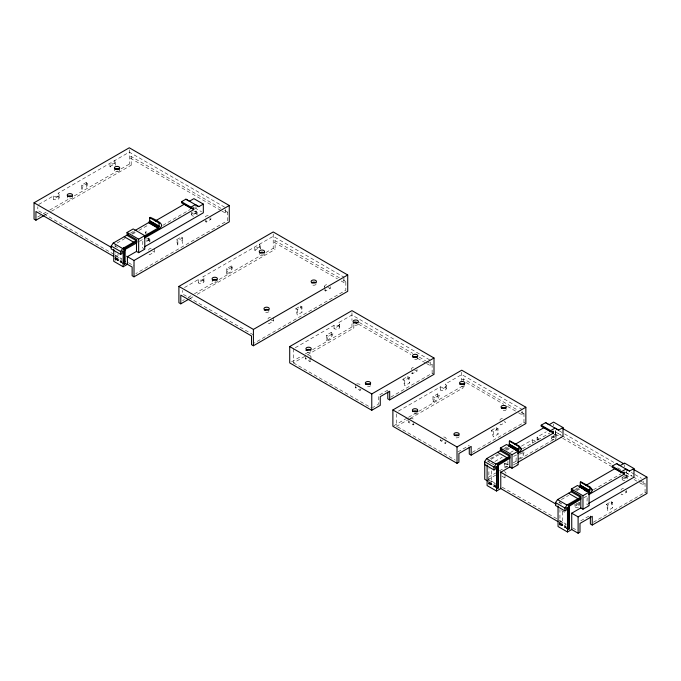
<?xml version="1.0" encoding="UTF-8"?>
<svg xmlns="http://www.w3.org/2000/svg" width="681" height="681" viewBox="0 0 681 681"><rect width="100%" height="100%" fill="white"/><g stroke="black" fill="none" stroke-linecap="round" stroke-linejoin="round"><path stroke-width="0.51" stroke-dasharray="3.4 2.55" d="M114.902 258.857L115.608 258.227L115.625 252.804M497.241 487.962L488.669 483.016L488.984 468.528M559.305 524.115L559.944 523.323L559.935 509.49M87.806 183.172L83.091 185.896L81.677 190.527L81.677 185.079L86.393 182.355L87.806 183.172L86.393 187.803L86.393 182.355M226.526 274.154L227.948 269.531L232.664 266.807L231.242 265.99L226.526 268.714L226.526 274.154L231.242 271.43L232.664 266.807M518.224 458.9L522.94 456.176L524.072 452.473M326.497 340.585L328.378 336.227L333.094 333.503L331.213 332.413L326.497 335.137L326.497 340.585L331.213 337.861L333.094 333.503M432.971 402.054L434.853 397.695L439.568 394.971L437.687 393.882L432.971 396.606L432.971 402.054L437.687 399.33L439.568 394.971M38.74 204.428L53.382 195.966A3.337 1.924 0 0 0 58.098 195.966A3.337 1.924 0 0 0 58.098 193.251L129.296 152.135L225.496 207.671M53.382 195.966L53.382 199.235L58.098 196.511L58.098 193.251M109.964 166.564L114.68 163.849L114.68 160.58A3.337 1.924 0 0 1 114.68 163.304A3.337 1.924 0 0 1 109.964 163.304L109.964 166.564A3.337 1.924 0 0 0 113.191 167.066M220.967 208.326L131.186 156.494L129.296 157.583L220.916 210.472M37.71 216.992L42.29 214.353M43.209 213.825L48.7 210.65M49.619 210.123L69.768 198.486M74.348 195.847L117.396 170.991M121.056 168.879L129.296 164.121L131.186 165.202L131.186 156.494M45.091 214.907L50.59 211.74M51.509 211.212L131.186 165.202M130.429 233.149L134.046 231.055M131.859 233.523L135.451 231.446M117.047 243.057L125.236 238.333M132.506 234.128L135.238 232.553M138.873 230.45L148.875 224.662M162.802 225.334L190.237 209.467M139.392 241.363L142.899 239.337L142.618 247.884L144.789 249.144M115.438 260.321L117.992 258.857L117.983 254.09M154.289 248.786L154.289 252.047L149.573 254.771A3.337 1.924 0 0 1 149.045 254.371M205.296 220.244A3.337 1.924 0 0 0 206.156 222.1L210.872 219.384L210.872 217.75M182.585 237.89L177.869 240.614L177.869 246.062L176.456 239.797L181.172 237.073L182.585 237.89L182.585 243.338L181.172 237.073M221.827 211.008L225.496 213.119L227.377 212.029L227.377 220.746L135.791 273.617M184.508 287.527L198.239 279.602A3.337 1.924 0 0 0 202.955 279.602A3.337 1.924 0 0 0 202.955 276.878L273.209 236.316L343.939 277.15M198.239 279.602L198.239 282.87L202.955 280.146L202.955 276.878M254.822 250.199L259.538 247.475L259.538 244.207A3.337 1.924 0 0 1 259.538 246.931A3.337 1.924 0 0 1 254.822 246.931L254.822 250.199A3.337 1.924 0 0 0 258.039 250.693M339.402 277.797L275.098 240.674L273.209 241.764L337.512 278.887M182.568 300.627L184.398 299.572M188.058 297.452L193.557 294.286M194.468 293.758L215.528 281.594M219.188 279.482L262.228 254.634M265.888 252.523L273.209 248.293L275.098 249.382L275.098 240.674M189.948 298.542L193.608 296.431M197.269 294.311L275.098 249.382M273.685 317.712L273.685 320.981L268.969 323.705A3.337 1.924 0 0 1 268.101 322.837M324.573 289.672A3.337 1.924 0 0 0 325.552 291.034L330.268 288.31L330.268 286.675M295.843 308.731L300.559 306.007L301.972 306.825L301.972 312.273L297.256 314.988L295.843 308.731L297.256 309.549L301.972 306.825M341.19 281.006L343.939 282.598L345.829 281.508L345.829 290.217L254.268 343.079M295.29 347.71L334.039 325.339A3.337 1.924 0 0 0 338.755 325.339A3.337 1.924 0 0 0 338.755 322.615L351.958 314.988L430.23 360.181M334.039 325.339L334.039 328.6L338.755 325.884L338.755 322.615M291.545 361.849L301.615 356.035M305.275 353.924L308.936 351.805M312.596 349.693L351.958 326.974L353.848 328.055L353.848 324.19M293.485 348.749L293.485 362.905L306.288 355.516M307.208 354.988L353.848 328.055M402.888 379.24L407.596 376.516L409.485 377.606L409.485 383.054L404.769 385.769L402.888 379.24L404.769 380.33L409.485 377.606M411.452 372.933A3.337 1.924 0 0 0 412.311 373.792L417.027 371.068L417.027 369.442M387.795 390.128L378.364 395.576L378.364 404.284L372.592 407.621M426.553 363.501L430.23 365.629L432.12 364.539L432.12 373.248L388.698 398.317M398.487 411.069L440.513 386.808A3.337 1.924 0 0 0 445.229 386.808A3.337 1.924 0 0 0 445.229 384.084L461.735 374.559L522.089 409.4M440.513 386.808L440.513 390.077L445.229 387.353L445.229 384.084M461.735 379.998L463.616 378.917L517.569 410.064M393.805 425.753L407.57 417.802M408.489 417.274L417.674 411.971M418.585 411.443L461.735 386.536L463.616 387.625L463.616 385.684M409.502 418.866L396.657 426.28L396.657 412.124M410.422 418.338L463.616 387.625M491.435 430.366L496.151 427.642L498.041 428.732L498.041 434.18L493.325 436.896L491.435 430.366L493.325 431.456L498.041 428.732M457.896 451.912L469.277 445.34M518.428 412.737L522.089 414.848L523.97 413.759L523.97 422.467L470.188 453.52M503.736 448.736L507.294 446.676M505.055 449.171L507.728 447.63M490.405 458.619L497.675 454.423M505.855 449.69L509.49 447.587M491.171 459.266L499.428 454.499M506.775 450.26L509.524 448.668M490.346 464.101L493.997 461.99M494.908 461.463L502.22 457.249M510.444 452.499L513.185 450.916M521.408 446.166L532.363 439.841A3.337 1.924 0 0 0 537.079 439.841A3.337 1.924 0 0 0 537.079 437.117L546.247 431.822M522.463 448.805L549.916 432.929M513.627 456.423L516.249 454.899L515.977 463.446L518.139 464.697M519.637 454.27L521.995 452.908M488.413 477.194L495.759 472.954M499.428 470.835L508.605 465.532M513.202 462.884L518.709 459.709M519.62 459.173L553.585 439.568L553.585 435.482M495.853 475.074L488.515 479.313L495.836 483.536M513.278 465.012L516.947 462.901M488.796 484.591L491.35 483.118L491.341 470.877M574.696 489.699L578.254 487.639M576.015 490.133L578.688 488.583M561.357 499.582L568.635 495.385M576.816 490.652L580.45 488.549M593.415 489.767L620.876 473.891M583.711 497.888L587.209 495.862L586.928 504.408L589.099 505.66M559.756 525.553L562.31 524.081L562.302 510.818M626.673 490.473L626.673 492.108L621.957 494.832A3.337 1.924 0 0 1 621.098 493.972M606.396 504.357L611.112 501.642L612.525 502.45L612.525 507.898L607.81 510.622L606.396 504.357L607.81 505.174L612.525 502.45M580.731 520.812L589.491 515.755M639.519 482.65L643.179 484.761L645.06 483.672L645.06 492.38L591.278 523.434M224.628 210.446L227.377 212.029M343.071 279.917L345.829 281.508M194.757 207.85L201.619 211.808M559.075 430.758L563.647 433.397M564.558 433.925L614.841 462.952M631.296 472.452L634.037 474.036M634.947 474.563L641.349 478.258M555.296 431.805L561.297 435.27M625.396 472.265L632.257 476.232L625.865 472.588M521.229 412.175L523.97 413.759M560.957 435.108L555.475 431.941L555.475 439.688M561.868 435.636L612.151 464.672M617.641 467.838L621.293 469.95M633.177 476.811L638.667 479.977M639.578 480.505L645.06 483.672M466.306 382.645L503.795 404.293M507.456 406.404L517.517 412.209M555.415 434.086L561.816 437.781M562.727 438.309L611.18 466.289M625.805 474.734L630.376 477.372M634.037 479.484L638.608 482.122M359.372 322.539L412.78 353.371M419.224 357.099L425.676 360.819M426.595 361.347L432.12 364.539M358.402 324.156L410.898 354.46M417.342 358.18L425.625 362.973M523.97 422.467L525.86 423.556M645.06 492.38L646.95 493.47M432.12 373.248L434.001 374.337M81.677 185.079L83.091 185.896M176.456 239.797L177.869 240.614M226.526 268.714L227.948 269.531M326.497 335.137L328.378 336.227M432.971 396.606L434.853 397.695M114.587 245.798L118.877 248.276M487.085 460.867L493.946 464.825M558.905 502.323L564.047 505.293M305.275 356.367L305.275 358.819L309.991 361.543A3.337 1.924 0 0 0 310.519 361.143M355.261 385.225L355.261 387.676L359.977 390.4A3.337 1.924 0 0 0 360.947 389.038M408.447 420.569L408.447 422.194L413.163 424.918A3.337 1.924 0 0 0 414.022 424.059M440.513 439.075L440.513 440.709L445.229 443.433A3.337 1.924 0 0 0 446.089 442.573M501.871 476.138L505.021 477.951A3.337 1.924 0 0 0 505.549 477.551M561.604 510.622L566.32 513.346M113.863 254.294L37.821 210.395L37.821 206.769M114.774 254.83L122.103 259.061M128.522 262.764L134.012 265.93M253.409 334.865L182.678 294.03L182.678 290.395M115.625 255.92L121.627 259.384M114.723 256.975L122.052 261.206M115.625 258.09L121.61 261.691M115.566 258.371L121.567 261.836M115.498 258.508L121.499 261.972M115.412 258.635L121.414 262.1M115.31 258.746L121.312 262.211M114.774 258.584L123.772 263.777M114.834 258.797L123.559 263.828M293.485 362.905L371.766 408.098M397.576 426.808L455.24 460.101M502.237 487.238L566.269 524.208M572.67 527.903L577.25 530.542M488.992 480.19L497.564 485.144M559.944 521.152L565.945 524.617M488.405 481.424L495.725 485.655M558.888 522.123L566.209 526.345M488.984 482.361L497.556 487.307M559.944 523.323L565.945 526.788M488.967 482.497L497.547 487.443M559.927 523.459L565.928 526.924M488.924 482.642L497.505 487.587M559.884 523.595L565.885 527.06M488.864 482.778L497.436 487.724M559.816 523.74L565.817 527.205M488.771 482.906L495.632 486.864M559.731 523.868L565.732 527.332M559.629 523.978L568.201 528.924M488.447 483.144L495.853 487.307M559.092 523.808L568.09 529.009M488.192 483.059L495.206 487.111M559.152 524.021L567.877 529.06M496.151 427.642L498.041 434.18M407.596 376.516L409.485 383.054M611.112 501.642L612.525 507.898M300.559 306.007L301.972 312.273M626.673 469.328L626.682 476.947A1.668 0.962 0 0 1 624.179 477.781A1.668 0.962 0 0 1 624.179 476.113A1.668 0.962 0 0 1 626.682 476.947M579.522 502.306L579.522 504.212A1.668 0.962 0 0 1 577.02 505.047A1.668 0.962 0 0 1 577.02 503.378A1.668 0.962 0 0 1 579.522 504.212M559.935 501.003L559.935 503.131M555.713 430.273L555.722 435.985A1.668 0.962 0 0 1 553.219 436.819A1.668 0.962 0 0 1 553.219 435.15A1.668 0.962 0 0 1 555.722 435.985M488.975 460.05L488.975 462.169M196.034 204.896L196.043 212.523A1.668 0.962 0 0 1 193.94 213.451A1.668 0.962 0 0 1 192.927 212.038M148.884 237.882L148.884 239.789A1.668 0.962 0 0 1 146.381 240.623M145.538 232.17L145.547 234.068M115.617 244.488L115.625 246.565M643.179 481.127L643.179 484.761M627.456 476.862L627.456 478.317M624.537 465.004L624.537 466.936M622.119 476.862L622.119 479.041M607.81 505.174L607.81 510.622M574.968 504.085L574.968 506.264M554.062 434.487A2.664 1.541 0 0 1 556.726 436.027L556.726 437.483M553.585 424.042L553.585 425.983M554.062 439.747A2.664 1.541 0 0 1 551.389 438.206L551.389 436.027A2.664 1.541 0 0 0 554.062 437.568A2.664 1.541 0 0 0 556.726 436.027M538.058 438.479L538.058 440.113M537.079 437.117L537.079 440.386M532.363 439.841L532.363 443.11A3.337 1.924 0 0 0 533.061 443.416M522.94 450.728L522.94 456.176M522.089 411.222L522.089 414.848M505.021 474.683L505.021 477.951M504.238 465.429L504.238 463.25A2.664 1.541 0 0 0 508.239 464.587M493.325 431.456L493.325 436.896M463.616 378.917L463.616 380.849M461.735 372.243L461.735 380.407M446.208 385.446L446.208 388.715M445.229 441.799L445.229 443.433M437.687 393.882L437.687 399.33M430.23 361.994L430.23 365.629M413.163 422.467L413.163 424.918M412.311 372.158L412.311 373.792M404.769 380.33L404.769 385.769M359.977 388.766L359.977 390.4M351.958 312.681L351.958 320.436M351.958 323.909L351.958 326.974M343.939 278.061L343.939 282.598M339.734 323.977L339.734 327.246M331.213 332.413L331.213 337.861M325.552 289.399L325.552 291.034M324.573 286.403L324.573 288.855M310.97 356.912L310.97 359.364M309.991 358.274L309.991 361.543M297.256 309.549L297.256 314.988M273.209 234L273.209 248.293M260.517 245.569L260.517 248.837M231.242 265.99L231.242 271.43M225.496 209.493L225.496 213.119M206.156 220.474L206.156 222.1M203.934 278.24L203.934 281.508M197.039 212.574L197.039 214.753M191.701 212.574L191.701 214.753M149.888 239.797L149.888 241.976M129.296 149.829L129.296 164.121M115.659 161.942L115.659 165.202A3.337 1.924 0 0 0 114.68 163.849M59.077 194.604L59.077 197.873M146.381 238.954A1.668 0.962 0 0 1 148.884 239.789M147.207 233.132A1.668 0.962 0 0 1 145.666 231.795A1.668 0.962 0 0 1 148.39 231.489M193.94 211.587A1.668 0.962 0 0 1 196.043 212.523M72.552 197.328A2.664 1.541 0 0 1 69.888 198.869A2.664 1.541 0 0 1 67.223 197.328M146.526 240.487A2.664 1.541 0 0 1 149.794 241.576M119.711 170.105A2.664 1.541 0 0 1 117.038 171.646A2.664 1.541 0 0 1 114.374 170.105M195.064 211.084A2.664 1.541 0 0 1 196.877 213.102A2.664 1.541 0 0 1 193.242 213.97A2.664 1.541 0 0 1 192.059 211.808M147.905 238.307A2.664 1.541 0 0 1 149.794 240.197A2.664 1.541 0 0 1 146.526 241.287M152.799 251.553A3.337 1.924 0 0 1 154.289 252.047M58.098 196.511A3.337 1.924 0 0 1 58.098 199.235A3.337 1.924 0 0 1 53.382 199.235M148.603 250.148A3.337 1.924 0 0 1 152.799 248.284M193.685 216.243A2.664 1.541 0 0 1 192.485 213.664A2.664 1.541 0 0 1 196.945 214.353M209.382 218.882A3.337 1.924 0 0 1 210.872 219.384M205.296 216.975A3.337 1.924 0 0 1 208.514 215.554M217.409 280.964A2.664 1.541 0 0 1 214.745 282.504A2.664 1.541 0 0 1 212.072 280.964M264.56 253.741A2.664 1.541 0 0 1 261.896 255.281A2.664 1.541 0 0 1 259.231 253.741M271.327 320.419A3.337 1.924 0 0 1 273.685 320.981M202.955 280.146A3.337 1.924 0 0 1 202.955 282.87A3.337 1.924 0 0 1 198.239 282.87M267.991 319.074A3.337 1.924 0 0 1 271.327 317.15M316.078 284.454A2.664 1.541 0 0 1 311.455 284.454M268.918 311.677A2.664 1.541 0 0 1 264.305 311.677M259.538 247.475A3.337 1.924 0 0 1 260.397 248.335M327.91 287.748A3.337 1.924 0 0 1 330.268 288.31M324.692 286.905A3.337 1.924 0 0 1 327.91 284.479M310.885 351.694A2.664 1.541 0 0 1 306.271 351.694M358.044 324.471A2.664 1.541 0 0 1 353.422 324.471M305.275 358.819A3.337 1.924 0 0 1 306.773 358.325M355.261 387.676A3.337 1.924 0 0 1 356.75 387.183M414.669 370.507A3.337 1.924 0 0 1 417.027 371.068M338.755 325.884A3.337 1.924 0 0 1 338.755 328.6A3.337 1.924 0 0 1 334.039 328.6M411.452 369.664A3.337 1.924 0 0 1 414.669 367.238M308.493 355.056A3.337 1.924 0 0 1 310.851 357.414M356.75 383.914A3.337 1.924 0 0 1 360.947 385.769M417.717 358.402A2.664 1.541 0 0 1 415.146 359.542A2.664 1.541 0 0 1 412.567 358.402M370.566 385.625A2.664 1.541 0 0 1 367.987 386.765A2.664 1.541 0 0 1 365.416 385.625M417.623 412.797A2.664 1.541 0 0 1 415.052 413.937A2.664 1.541 0 0 1 412.473 412.797M464.782 385.574A2.664 1.541 0 0 1 462.203 386.714A2.664 1.541 0 0 1 459.624 385.574M408.447 422.194A3.337 1.924 0 0 1 409.945 421.701M440.513 440.709A3.337 1.924 0 0 1 442.871 440.147M500.007 424.059A3.337 1.924 0 0 0 500.867 424.918L505.583 422.194A3.337 1.924 0 0 0 504.093 421.701M445.229 387.353A3.337 1.924 0 0 1 445.229 390.077A3.337 1.924 0 0 1 440.513 390.077M499.888 420.296A3.337 1.924 0 0 1 504.093 418.432M409.945 418.432A3.337 1.924 0 0 1 414.142 420.296M443.731 436.947A3.337 1.924 0 0 1 446.089 439.305M506.272 409.528A2.664 1.541 0 0 1 503.702 410.669A2.664 1.541 0 0 1 501.122 409.528M459.122 436.751A2.664 1.541 0 0 1 456.542 437.892A2.664 1.541 0 0 1 453.972 436.751M578.322 507.754A2.664 1.541 0 0 1 575.062 505.864A2.664 1.541 0 0 1 579.522 505.174A2.664 1.541 0 0 1 575.326 504.859M507.592 466.919A2.664 1.541 0 0 1 504.263 465.225A2.664 1.541 0 0 1 508.239 464.093M624.792 475.321A2.664 1.541 0 0 1 627.448 476.726A2.664 1.541 0 0 1 625.252 478.377A2.664 1.541 0 0 1 622.213 477.262M578.322 502.604A2.664 1.541 0 0 1 579.522 502.995M507.592 461.761A2.664 1.541 0 0 1 508.239 461.922M625.184 491.614A3.337 1.924 0 0 1 626.673 492.108M620.978 490.201A3.337 1.924 0 0 1 625.184 488.345M504.332 471.661A3.337 1.924 0 0 1 505.992 473.321M624.792 480.582A2.664 1.541 0 0 1 622.128 479.177A2.664 1.541 0 0 1 624.324 477.526A2.664 1.541 0 0 1 627.363 478.641M551.389 438.206A2.664 1.541 0 0 1 554.062 436.666A2.664 1.541 0 0 1 556.726 438.206M508.077 463.931A1.668 0.962 0 0 1 505.719 463.931A1.668 0.962 0 0 1 505.719 462.569A1.668 0.962 0 0 1 508.077 462.569"/><path stroke-width="1.02" d="M136.481 242.717L136.489 251.434L138.66 252.685L144.789 249.144L144.781 235.643L133.178 228.944L127.049 232.485L127.049 234.119L136.77 239.729L136.77 242.887L125.202 249.416L125.057 263.538L124.334 264.296L124.197 248.829L136.787 241.559M134.949 230.536L148.816 222.483L149.65 221.044L149.684 217.673L150.254 217.341C171.935 226.892 158.094 227.965 144.883 236.886M144.381 235.984L157.941 228.152L159.073 226.484L159.116 223.113L149.684 217.673M509.362 441.126L518.794 446.574L518.76 449.945L517.926 451.384L508.494 445.944L509.328 444.497L509.362 441.126L509.933 440.794C512.921 443.169 527.588 448.098 518.054 452.559M579.148 487.128L580.169 485.851L580.323 482.088L580.893 481.756C583.881 484.131 598.548 489.06 589.005 493.521M588.58 492.567L589.72 490.899L589.755 487.536L580.323 482.088M136.489 251.434L127.415 256.677L127.424 264.296L123.167 266.748L123.167 250.744L121.984 251.425L121.984 253.604L120.622 254.396L111.19 248.948L111.19 246.071L113.225 243.083L128.624 234.187M120.622 254.396L120.614 251.519L122.657 248.522L136.251 240.682L126.819 235.234M510.035 457.189L497.556 464.391L497.777 488.6L498.415 487.8L498.475 465.149L509.839 458.279L509.848 466.987L500.765 472.239L500.782 488.566L496.534 491.018L496.517 466.306L495.342 466.987L495.342 469.166L493.972 469.958L484.54 464.51L484.54 461.633L486.583 458.645L501.957 449.766M493.972 469.958L493.972 467.072L496.015 464.084L509.601 456.244L500.169 450.796M580.987 498.151L568.516 505.353L568.737 529.554L569.376 528.762L569.435 506.111L580.799 499.241L580.799 507.949L571.725 513.202L571.742 529.529L567.486 531.98L567.477 507.268L566.303 507.949L566.303 510.129L564.932 510.92L555.5 505.472L555.5 502.595L557.543 499.607L572.917 490.729M564.932 510.92L564.932 508.035L566.967 505.047L580.561 497.198L571.129 491.759M44.18 215.443L35.94 220.201L34.05 219.112L34.05 202.776L129.296 147.786L229.267 205.5L229.267 221.836L134.012 276.826L132.131 275.737L132.131 267.02L126.632 263.853M144.44 238.12L193.779 209.612L193.779 207.79L190.944 208.233L181.512 202.785L181.512 201.721L185.896 199.184L189.437 201.227L193.898 198.656L203.33 204.104L203.33 212.804L144.457 246.828M155.242 220.984L184.347 204.164L193.779 209.612M159.116 223.113L159.686 222.789M190.944 208.233L190.944 207.16L195.328 204.632L198.869 206.666L203.33 204.104M138.66 252.685L138.652 239.184L144.781 235.643M126.675 256.252L134.012 260.491L229.267 205.5M178.907 286.403L273.209 231.957L347.719 274.971L347.719 291.306L253.409 345.752L251.519 344.663L251.519 335.954L180.788 295.12L180.788 303.828L178.907 302.739L178.907 286.403L253.409 329.417L347.719 274.971M180.788 303.828L189.029 299.07M389.685 399.926L389.685 391.217L380.253 396.665L380.253 405.374L371.766 410.277L289.714 362.905L289.714 346.569L351.958 310.638L434.001 358.002L434.001 374.337L389.685 399.926L387.795 398.845L387.795 392.069M289.714 346.569L371.766 393.941L434.001 358.002M471.158 455.138L471.158 446.43L458.9 453.503L458.9 462.22L457.019 463.31L392.886 426.28L392.886 409.945L461.735 370.2L525.86 407.229L525.86 423.556L471.158 455.138L469.277 454.048L469.277 447.272M392.886 409.945L457.019 446.974L525.86 407.229M509.839 458.279L510.12 455.291L500.407 449.681L500.407 448.047L506.536 444.506L518.139 451.205L518.139 464.697L512.01 468.247L509.848 466.987M517.798 453.682L553.457 433.073L553.457 431.252L550.623 431.694L541.199 426.255L541.199 425.182L545.575 422.654L549.116 424.689L553.585 422.109L563.008 427.557L563.008 436.257L517.781 462.399M514.938 444.438L544.025 427.634L553.457 433.073M518.794 446.574L519.365 446.242M550.623 431.694L550.623 430.63L555.006 428.094L558.548 430.137L563.008 427.557M512.01 468.247L512.01 454.746L518.139 451.205M580.799 499.241L581.08 496.245L571.368 490.643L571.368 489.009L577.497 485.468L589.099 492.159L589.099 505.66L582.97 509.201L580.799 507.949M588.759 494.644L624.417 474.036L624.417 472.214L621.583 472.657L612.151 467.217L612.151 466.144L616.535 463.608L620.076 465.651L624.537 463.071L633.968 468.519L633.968 477.219L588.742 503.361M585.898 485.4L614.986 468.588M589.755 487.536L590.325 487.204M621.583 472.657L621.583 471.592L625.967 469.056L629.508 471.099L633.968 468.519M582.97 509.201L582.962 495.708L589.099 492.159M571.699 513.185L578.109 516.879L646.95 477.134L646.95 493.47L592.249 525.051L590.367 523.961L590.367 516.215M571.699 529.52L578.109 533.214L579.991 532.125L579.991 523.417L592.249 516.334L592.249 525.051M185.896 199.184L198.869 206.666M181.512 201.721L190.944 207.16M562.736 428.519L624.068 463.923M633.219 469.209L646.95 477.134M545.575 422.654L558.548 430.137M616.535 463.608L629.508 471.099M541.199 425.182L550.623 430.63M612.151 466.144L621.583 471.592M615.845 469.09L624.417 474.036M354.724 322.028L356.563 323.092M414.576 356.589L416.423 357.653M149.684 220.661L159.116 226.109M149.65 221.044L159.073 226.484M149.531 221.436L158.962 226.884M149.343 221.827L158.775 227.275M149.096 222.185L158.528 227.633M148.816 222.483L158.247 227.931M148.509 222.704L157.941 228.152M519.543 447.936L521.314 449.043M590.504 488.898L592.266 490.005M580.323 485.085L589.755 490.524M509.371 444.123L518.794 449.562M509.328 444.497L518.76 449.945M580.289 485.459L589.72 490.899M509.209 444.889L518.641 450.337M580.169 485.851L589.601 491.299M509.022 445.28L518.454 450.728M579.982 486.243L589.414 491.691M508.775 445.638L518.207 451.086M579.735 486.6L589.167 492.048M579.454 486.898L588.026 491.852M584.289 490.09L586.86 491.58M127.049 232.485L138.652 239.184M500.407 448.047L512.01 454.746M571.368 489.009L582.962 495.708M124.24 236.733L133.672 242.181M497.59 452.295L507.022 457.743M568.55 493.257L577.982 498.705M123.857 248.037L125.568 249.033M497.207 463.599L498.926 464.595M123.721 248.139L125.432 249.127M497.079 463.701L498.79 464.689M123.593 248.276L125.313 249.263M567.911 504.791L569.622 505.787M123.491 248.429L125.202 249.416M123.406 248.599L125.117 249.586M123.355 248.778L125.066 249.765M113.225 243.083L122.657 248.522M486.583 458.645L496.015 464.084M557.543 499.607L566.967 505.047M123.338 248.94L125.049 249.927M111.19 246.071L120.614 251.519M484.54 461.633L493.972 467.072M555.5 502.595L564.932 508.035M34.05 202.776L111.088 247.254M500.305 471.967L556.139 504.195M123.346 260.38L125.057 261.368M113.804 256.448L35.94 211.485L35.94 220.201M123.338 262.543L125.04 263.666M123.287 262.823L124.998 263.811M123.218 262.96L124.929 263.956M123.167 266.748L113.736 261.308L113.736 249.306M487.485 480.897L484.744 479.313L484.744 462.978M500.305 488.294L557.969 521.595M496.534 491.018L487.102 485.579L487.094 464.987M567.486 531.98L558.054 526.541L558.045 505.94M578.109 516.879L578.109 533.214M457.019 446.974L457.019 463.31M371.766 393.941L371.766 410.277M253.409 329.417L253.409 345.752M134.012 260.491L134.012 276.826M67.581 196.562A2.664 1.541 0 0 1 72.195 196.562M114.731 169.339A2.664 1.541 0 0 1 119.354 169.339M212.429 280.189A2.664 1.541 0 0 1 217.052 280.189M264.305 310.136A2.664 1.541 0 0 1 268.918 310.136M311.455 282.913A2.664 1.541 0 0 1 316.078 282.913M259.589 252.966A2.664 1.541 0 0 1 264.202 252.966M305.999 350.528A2.664 1.541 0 0 1 308.229 349.396A2.664 1.541 0 0 1 310.885 350.153M365.68 384.459A2.664 1.541 0 0 1 370.302 384.459M412.831 357.236A2.664 1.541 0 0 1 417.453 357.236M353.158 323.305A2.664 1.541 0 0 1 355.38 322.173A2.664 1.541 0 0 1 358.044 322.93M412.737 411.63A2.664 1.541 0 0 1 417.359 411.63M454.236 435.585A2.664 1.541 0 0 1 458.858 435.585M501.386 408.362A2.664 1.541 0 0 1 506.009 408.362M459.896 384.407A2.664 1.541 0 0 1 464.51 384.407M115.71 169.263A2.664 1.541 0 0 0 119.711 167.926A2.664 1.541 0 0 0 115.71 166.598A2.664 1.541 0 0 0 115.71 169.263M68.551 196.486A2.664 1.541 0 0 0 72.552 195.149A2.664 1.541 0 0 0 68.551 193.821A2.664 1.541 0 0 0 68.551 196.486M312.434 282.836A2.664 1.541 0 0 0 316.435 281.508A2.664 1.541 0 0 0 312.434 280.172A2.664 1.541 0 0 0 312.434 282.836M265.275 310.059A2.664 1.541 0 0 0 269.276 308.731A2.664 1.541 0 0 0 265.275 307.395A2.664 1.541 0 0 0 265.275 310.059M260.559 252.889A2.664 1.541 0 0 0 264.56 251.561A2.664 1.541 0 0 0 260.559 250.225A2.664 1.541 0 0 0 260.559 252.889M212.855 279.874A2.664 1.541 0 0 0 217.316 279.184A2.664 1.541 0 0 0 214.055 277.295A2.664 1.541 0 0 0 212.855 279.874M413.256 356.912A2.664 1.541 0 0 0 417.717 356.223A2.664 1.541 0 0 0 414.457 354.341A2.664 1.541 0 0 0 413.256 356.912M366.659 384.382A2.664 1.541 0 0 0 370.66 383.054A2.664 1.541 0 0 0 366.659 381.718A2.664 1.541 0 0 0 366.659 384.382M353.848 322.615A2.664 1.541 0 0 0 358.308 321.926A2.664 1.541 0 0 0 355.039 320.036A2.664 1.541 0 0 0 353.848 322.615M307.242 350.085A2.664 1.541 0 0 0 311.243 348.749A2.664 1.541 0 0 0 307.242 347.412A2.664 1.541 0 0 0 307.242 350.085M502.365 408.285A2.664 1.541 0 0 0 506.366 406.957A2.664 1.541 0 0 0 502.365 405.621A2.664 1.541 0 0 0 502.365 408.285M455.214 435.508A2.664 1.541 0 0 0 459.215 434.18A2.664 1.541 0 0 0 455.214 432.844A2.664 1.541 0 0 0 455.214 435.508M460.313 384.084A2.664 1.541 0 0 0 464.782 383.394A2.664 1.541 0 0 0 461.514 381.505A2.664 1.541 0 0 0 460.313 384.084M413.716 411.554A2.664 1.541 0 0 0 417.717 410.217A2.664 1.541 0 0 0 413.716 408.889A2.664 1.541 0 0 0 413.716 411.554"/></g></svg>
